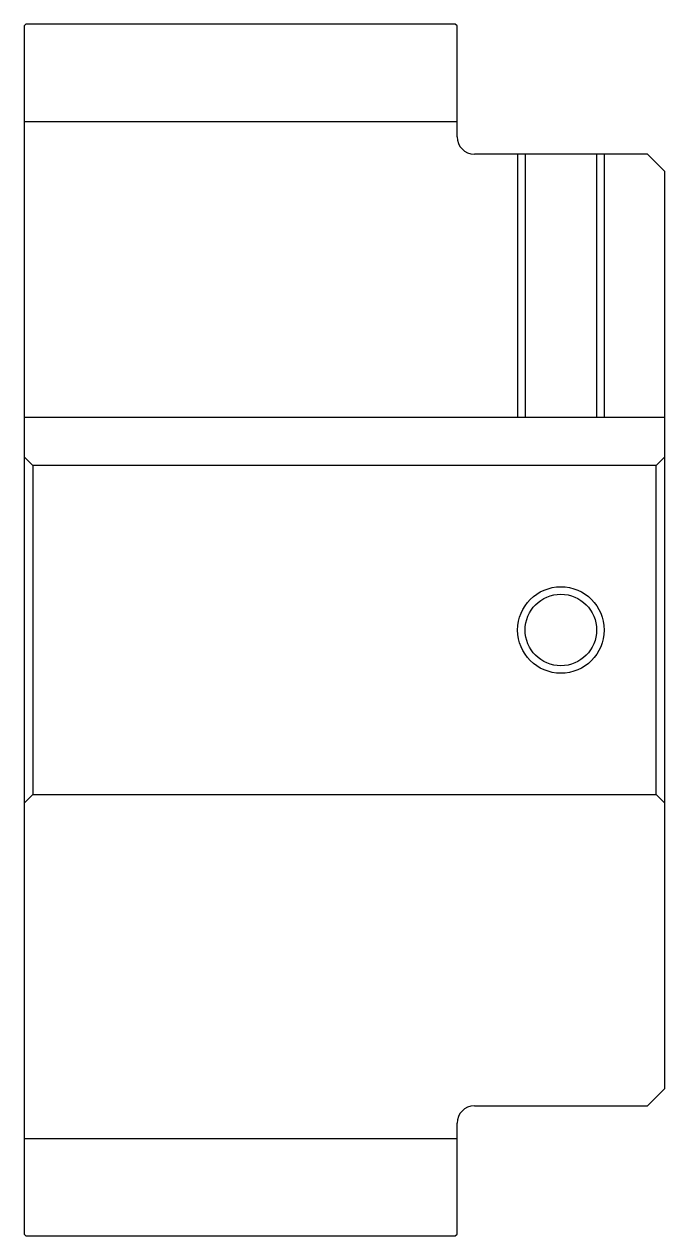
# Model space of a CAD drawing. Header units: metres. Extents: x 162 to 410, y 128 to 198.
# Drawn here: x 162 to 199, y 128 to 198 of the extents above.
import ezdxf

# ---------------------------------------------------------------- set-up
doc = ezdxf.new("R2010")
doc.units = ezdxf.units.M

msp = doc.modelspace()

# ---------------------------------------------------------------- linework, layer by layer
at = {"color": 4}
for p, q in [((162, 192.375), (187, 192.375)), ((162, 175.300003), (199, 175.300003)), ((198.5, 172.5), (199, 173)), ((162.5, 172.5), (162.5, 153.5)), ((198.5, 153.5), (199, 153)), ((162, 133.625), (187, 133.625))]:
    msp.add_line(p, q, dxfattribs=at)
for points in [[(187, 191.5), (187, 197.899994), (186.899994, 198), (162.100006, 198), (162, 197.899994), (162, 153)], [(188, 135.5), (198, 135.5), (199, 136.5), (199, 189.5), (198, 190.5), (188, 190.5)], [(190.5, 190.5), (190.5, 175.300003)], [(190.934998, 190.5), (190.934998, 175.300003)], [(195.065002, 190.5), (195.065002, 175.300003)], [(195.5, 190.5), (195.5, 175.300003)], [(162, 153), (162.5, 153.5), (198.5, 153.5), (198.5, 172.5), (162.5, 172.5), (162, 173)], [(162, 153), (162, 128.100006), (162.100006, 128), (186.899994, 128), (187, 128.100006), (187, 134.5)]]:
    msp.add_lwpolyline(points, dxfattribs=at)
at = {"color": 7}
msp.add_circle((193, 163), 2.5, dxfattribs=at)
at = {"color": 4}
msp.add_circle((193, 163), 2.065, dxfattribs=at)
for centre, start, end in [((188, 191.5), 180, 270), ((188, 134.5), 90, 180)]:
    msp.add_arc(centre, 1, start, end, dxfattribs=at)

doc.saveas('drawing.dxf')
